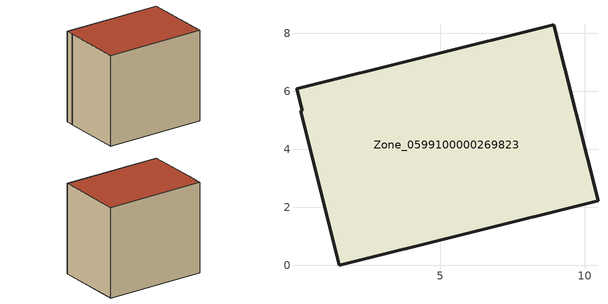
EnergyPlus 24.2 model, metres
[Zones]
Zone_0599100000269823
 floor ground (C_G): 0.24,5.36 0.04,6.09 8.93,8.3 10.45,2.22 1.52,0 0.19,5.32 z0
 wall outside (C_F): 10.45,2.22 8.93,8.3 0.04,6.09 0.24,5.36 0.19,5.32 1.52,0 10.45,2.22 z0:8.29
 roof outside (C_R): 0.04,6.09 0.24,5.36 0.19,5.32 1.52,0 10.45,2.22 8.93,8.3 z8.29
[BUILDING]
Pand.0599100000269823: North Axis=0; Terrain=City; Loads Convergence Tolerance Value=0.04; Temperature Convergence Tolerance Value=0.4; Solar Distribution=FullExterior; Maximum Number of Warmup Days=25; Minimum Number of Warmup Days=1
[Site:Location]
Rotterdam.The.Hague.AP_ZH_NLD Design_Conditions: Latitude=51.96; Longitude=4.45; Time Zone=1; Elevation=-4.5
[SITE:GROUNDTEMPERATURE:BUILDINGSURFACE]
18, 18, 18, 18, 18, 18, 18, 18, 18, 18, 18, 18
[MATERIAL] Thermal Absorptance=0.9; Solar Absorptance=0.7; Visible Absorptance=0.7
Name | Roughness | Thickness | Conductivity | Density | Specific Heat
G.TI.1946-1964 | MediumSmooth | 0.15 | 1 | 540 | 1210
F.TI.1946-1964 | Rough | 0.3 | 0.857143 | 1920 | 840
R.TI.1946-1964 | MediumRough | 0.2 | 0.277778 | 1500 | 1000
[CONSTRUCTION]
C_G: G.TI.1946-1964
C_F: F.TI.1946-1964
C_R: R.TI.1946-1964
[ZONE]
Zone_0599100000269823: Type=1; Multiplier=1; Ceiling Height=Autocalculate; Volume=Autocalculate; Floor Area=autocalculate; Part of Total Floor Area=Yes
[ZONEINFILTRATION:DESIGNFLOWRATE]
Infil_Zone_0599100000269823: Zone or ZoneList or Space or SpaceList=Zone_0599100000269823; Schedule=AlwaysOn; Design Flow Rate Calculation Method=Flow/Area; Flow Rate per Floor Area=0.003; Constant Term Coefficient=1; Temperature Term Coefficient=0; Velocity Term Coefficient=0; Velocity Squared Term Coefficient=0
[HVACTEMPLATE:ZONE:IDEALLOADSAIRSYSTEM]
Zone_0599100000269823: Maximum Heating Supply Air Temperature=50; Minimum Cooling Supply Air Temperature=13; Maximum Heating Supply Air Humidity Ratio=0.0156; Minimum Cooling Supply Air Humidity Ratio=0.0077; Heating Limit=NoLimit; Cooling Limit=NoLimit; Dehumidification Control Type=ConstantSensibleHeatRatio; Cooling Sensible Heat Ratio=0.7; Dehumidification Setpoint=60; Humidification Control Type=None; Humidification Setpoint=30; Outdoor Air Method=None; Outdoor Air Flow Rate per Person=0.00944; Outdoor Air Flow Rate per Zone Floor Area=0; Outdoor Air Flow Rate per Zone=0; Demand Controlled Ventilation Type=None; Outdoor Air Economizer Type=NoEconomizer; Heat Recovery Type=None; Sensible Heat Recovery Effectiveness=0.7; Latent Heat Recovery Effectiveness=0.65
[ZONECONTROL:THERMOSTAT]
ThermostatControl_Zone_0599100000269823: Zone or ZoneList=Zone_0599100000269823; Control Type Schedule=DualSetpointControlType; Control 1=Thermostat_Zone_0599100000269823; Temperature Difference Between Cutout And Setpoint=0
[THERMOSTATSETPOINT:DUALSETPOINT]
Thermostat_Zone_0599100000269823: Heating Setpoint Temperature Schedule=HeatingSetpoint_Zone_0599100000269823; Cooling Setpoint Temperature Schedule=CoolingSetpoint_Zone_0599100000269823
[SCHEDULE:COMPACT]
HeatingSetpoint_Zone_0599100000269823: Through: 12/31, For: AllDays, Until: 24:00, 21
CoolingSetpoint_Zone_0599100000269823: Through: 12/31, For: AllDays, Until: 24:00, 24
DualSetpointControlType: Through: 12/31, For: AllDays, Until: 24:00, 4
AlwaysOn: Through: 12/31, For: AllDays, Until: 24:00, 1
